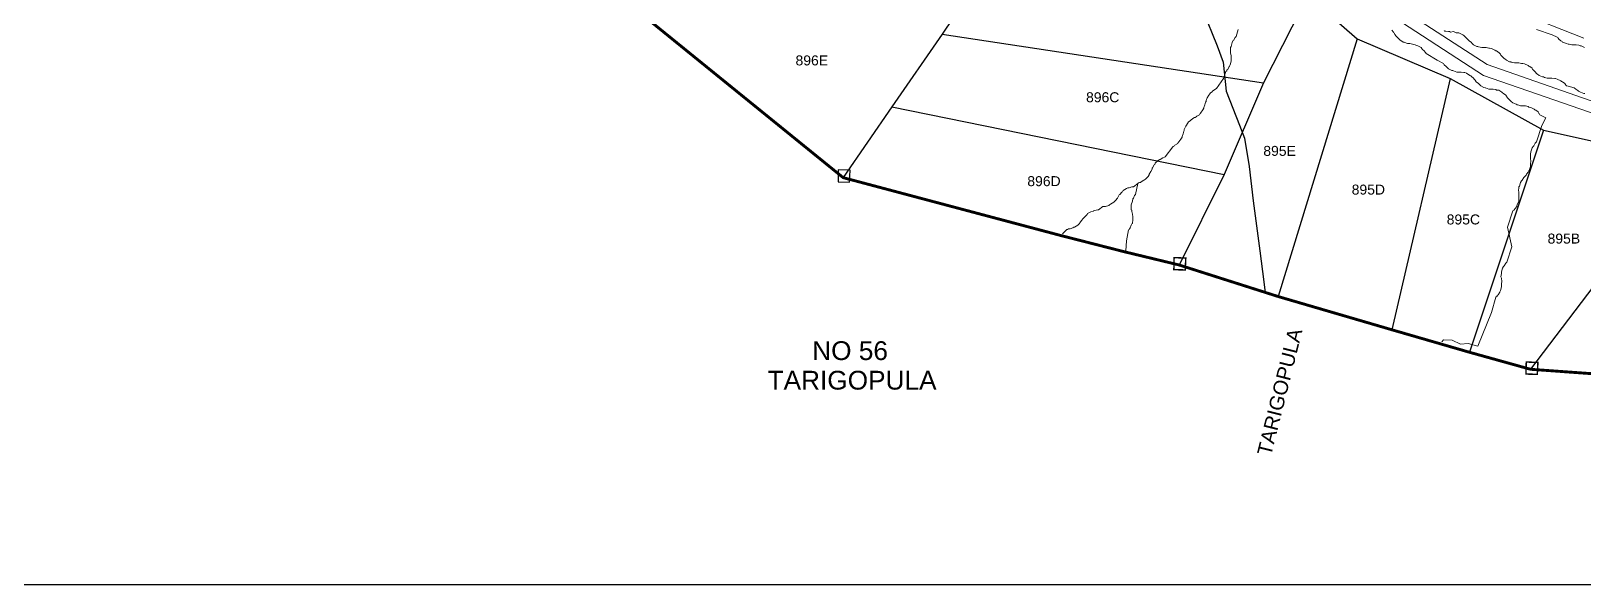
# Model space of a CAD drawing. Header units: inches. Extents: x -72 to 3350, y -615 to 1801.
# Drawn here: x 460 to 998, y -615 to -423 of the extents above; entities that cross this region are included whole.
import ezdxf
from ezdxf.enums import TextEntityAlignment as Align

# ---------------------------------------------------------------- set-up
doc = ezdxf.new("R2010")
doc.units = ezdxf.units.IN
doc.header["$LTSCALE"] = 15
doc.header["$MEASUREMENT"] = 0
for name, color, linetype in [('BOUNDARY', 5, 'Continuous'), ('PLOT', 255, 'Continuous'), ('PLOT NO', 7, 'Continuous'), ('ROAD', 50, 'Continuous'), ('STONES', 3, 'Continuous'), ('STREAM', 130, 'Continuous'), ('V', 6, 'Continuous')]:
    doc.layers.add(name, color=color, linetype=linetype)
doc.styles.get("Standard").update_dxf_attribs({"font": 'arial.ttf'})

msp = doc.modelspace()

# ---------------------------------------------------------------- linework, layer by layer
at = {"layer": 'BOUNDARY', "const_width": 1}
msp.add_lwpolyline([(1035.01, -544.31), (979.49, -540.33), (958.35, -534.44), (931.49, -526.66), (892.1, -515.15), (857.81, -504.23), (838.51, -499.57), (816.48, -493.94), (741.4, -473.98), (664.62, -411.74), (662.42, -406.14), (659.74, -403.88), (596.11, -374.56), (543.2, -340.82), (475.93, -298.02), (410.84, -255.84)], dxfattribs=at)
at = {"layer": 'PLOT', "color": 0}
for points in [[(670.33, -36.8), (703.38, -61.6), (715.45, -77.78), (730.01, -109.7), (746.93, -145.9), (764.02, -174.8), (778.43, -204.49), (794.72, -237.2), (819.18, -285.67), (827.82, -307.79), (837.64, -323.61), (844.12, -339.5), (859.85, -363.6), (885.02, -390.01), (906.92, -410.22), (907.61, -415.63), (919.48, -425.95), (951.59, -439.61), (983.96, -457.58), (1033.98, -468.64), (1050.75, -477.44), (1108.86, -506.32), (1145.93, -528.09), (1191.32, -555.27)], [(837.64, -323.61), (803.71, -376.43), (793.01, -393.25), (783.48, -408.71), (783.05, -413.93), (779.46, -418.67), (775.72, -424.36), (758.3, -449.46), (741.4, -473.98)], [(902.39, -406.31), (900.41, -410.68), (900.12, -415.68), (896.78, -421.84), (886.95, -441.13), (873.33, -472.84), (857.81, -504.23)], [(775.72, -424.36), (886.95, -441.13)], [(919.48, -425.95), (892.1, -515.15)], [(951.59, -439.61), (931.49, -526.66)], [(758.3, -449.46), (873.33, -472.84)], [(983.96, -457.58), (958.35, -534.44)], [(1033.98, -468.64), (979.49, -540.33)]]:
    msp.add_lwpolyline(points, dxfattribs=at)
at = {"layer": 'PLOT NO', "color": 2}
msp.add_lwpolyline([(739.73, -471.27), (739.63, -475.44), (743.57, -475.54), (743.78, -471.43), (739.73, -471.27)], dxfattribs=at)
at = {"layer": 'ROAD'}
msp.add_lwpolyline([(821.75, -322.56), (821.96, -327.07), (822.18, -343.45), (821.85, -349.63), (832.28, -363.01), (848.29, -382.97), (859.32, -396.88), (863.03, -403), (865.27, -410.33), (865.95, -416.07), (870.92, -428.3), (873.01, -433.95), (874.06, -444.07), (878.66, -455.84), (880.38, -460.28), (882, -470.11), (883.47, -482.02), (885.72, -499.27), (886.6, -506.42), (887.55, -513.78)], dxfattribs=at)
at = {"layer": 'STONES', "color": 3, "const_width": 0.5}
for points in [[(856.04, -501.67), (855.94, -505.84), (859.87, -505.94), (860.08, -501.83), (856.04, -501.67)], [(978, -537.81), (977.9, -541.98), (981.84, -542.08), (982.04, -537.97), (978, -537.81)]]:
    msp.add_lwpolyline(points, dxfattribs=at)
at = {"layer": 'STREAM', "color": 4, "lineweight": 0}
for points in [[(997.97, -425.71), (974.52, -416.45), (972.25, -410.77), (952.01, -402.07), (891.31, -352.34), (869.94, -308.65)], [(1236.05, -560.92), (1196.53, -540.12), (1059.24, -466.56), (1030.3, -461.83), (963.17, -438.57), (928.18, -415.88), (926.29, -410.02), (903.98, -394.7), (857.46, -339.29), (848, -319.43)], [(851.97, -317.35), (863.32, -339.86), (889.98, -373.71), (905.3, -391.11), (934.24, -410.77), (935.75, -416.26), (964.49, -434.79), (1030.87, -458.05), (1060.37, -463.16), (1184.99, -528.59), (1238.13, -556.2)], [(878.26, -422.69), (877.5, -425.14), (877.13, -425.52), (876.56, -426.47), (876.37, -426.66), (876.18, -427.23), (875.8, -428.55), (875.61, -428.93), (875.61, -429.12), (875.61, -430.25), (875.61, -430.63), (875.61, -430.82), (875.8, -431.76), (875.8, -432.71), (875.8, -433.09), (875.8, -433.65), (875.42, -434.98), (875.23, -435.36), (875.05, -435.55), (874.67, -436.49), (874.29, -436.68), (874.29, -437.06), (873.91, -437.25), (873.15, -439.71), (870.7, -443.11), (870.13, -443.49), (869.37, -444.06), (869.18, -444.24), (868.62, -444.62), (867.86, -445.76), (867.67, -445.95), (867.48, -446.33), (867.1, -447.27), (867.1, -447.65), (866.91, -447.84), (866.72, -448.78), (866.35, -449.73), (866.35, -449.92), (865.97, -450.49), (865.21, -451.62), (865.02, -451.81), (864.83, -452.19), (863.89, -452.75), (863.7, -452.94), (863.32, -453.13), (863.13, -453.13), (862.56, -453.51), (861.81, -454.08), (861.62, -454.27), (861.05, -454.65), (860.29, -455.78), (860.11, -456.16), (859.92, -456.35), (859.54, -457.29), (859.54, -457.67), (859.35, -457.86), (859.16, -458.81), (858.78, -459.75), (858.78, -459.94), (858.4, -460.7), (857.65, -461.64), (857.46, -461.83), (857.27, -462.21), (856.32, -462.78), (856.13, -462.97), (855.76, -463.16), (855.57, -463.34), (852.92, -466.75), (852.73, -466.94), (852.16, -467.13), (851.22, -467.69), (851.03, -467.69), (850.46, -468.07), (849.52, -469.02), (849.33, -469.4), (849.14, -469.59), (848.57, -470.53), (848.38, -470.72), (848.38, -471.1), (848, -471.85), (847.44, -472.8), (847.44, -472.99), (847.06, -473.56), (846.11, -474.5), (845.73, -474.69), (845.54, -474.88), (844.6, -475.45), (844.41, -475.64), (844.03, -475.64), (843.65, -475.83), (843.46, -476.02)], [(931.4, -422.88), (931.97, -423.63), (932.16, -423.82), (932.34, -424.01), (932.53, -424.39), (932.91, -424.96), (933.67, -425.71), (933.86, -425.9), (934.24, -426.28), (935.37, -427.04), (935.75, -427.04), (935.94, -427.23), (936.88, -427.6), (937.26, -427.6), (937.64, -427.6), (938.59, -427.79), (939.53, -427.98), (939.72, -428.17), (940.48, -428.36), (941.61, -428.93), (941.8, -429.31), (941.99, -429.49), (942.75, -430.25), (942.93, -430.44), (943.12, -430.63), (943.31, -431.01), (947.1, -433.28), (949.36, -434.41), (949.55, -434.98), (950.31, -435.55), (950.5, -435.74), (951.07, -436.3), (952.2, -436.87), (952.58, -436.87), (952.77, -437.06), (953.9, -437.44), (954.28, -437.44), (954.47, -437.44), (955.42, -437.44), (956.36, -437.63), (956.74, -437.63), (957.31, -437.82), (958.44, -438.57), (958.82, -438.76), (959.01, -438.95), (959.77, -439.52), (959.95, -439.9), (960.14, -440.08), (960.33, -440.27), (960.71, -440.84), (961.47, -441.41), (961.66, -441.6), (962.22, -442.16), (963.36, -442.73), (963.74, -442.92), (963.93, -442.92), (965.06, -443.3), (965.44, -443.3), (965.63, -443.3), (966.57, -443.3), (967.52, -443.49), (967.71, -443.68), (968.46, -443.68), (969.6, -444.43), (969.79, -444.62), (970.17, -444.81), (970.92, -445.38), (971.11, -445.76), (971.3, -445.95), (971.49, -446.33), (971.87, -446.7), (972.62, -447.46), (972.81, -447.65), (973.38, -448.03), (974.52, -448.59), (974.89, -448.78), (975.08, -448.78), (976.03, -449.16), (976.41, -449.16), (976.79, -449.16), (977.73, -449.16), (978.68, -449.35), (978.87, -449.54), (979.62, -449.73), (980.76, -450.3), (980.95, -450.49), (981.32, -450.67), (982.08, -451.24), (982.27, -451.62), (982.46, -451.81), (982.65, -452.19), (984.73, -453.32), (983.4, -455.97), (981.51, -461.64), (981.13, -462.02), (980.57, -462.97), (980.38, -463.16), (980, -463.72), (979.62, -465.05), (979.62, -465.24), (979.43, -465.61), (979.43, -466.56), (979.43, -466.94), (979.43, -467.32), (979.62, -468.26), (979.43, -469.21), (979.43, -469.4), (979.43, -470.15), (979.05, -471.48), (978.87, -471.67), (978.68, -472.04), (978.11, -472.8), (977.92, -473.18), (977.73, -473.37), (977.54, -473.56), (977.16, -473.93), (976.6, -474.88), (976.41, -475.07), (976.03, -475.64), (975.65, -476.96), (975.46, -477.15), (975.46, -477.53), (975.27, -478.47), (975.46, -478.85), (975.46, -479.23), (975.46, -480.18), (975.46, -481.12), (975.46, -481.31), (975.46, -482.07), (974.89, -483.39), (974.71, -483.58), (974.71, -483.96), (974.14, -484.71), (973.76, -485.09), (973.76, -485.28), (973.38, -485.47), (971.49, -491.14), (973, -497.95), (971.3, -503.25), (970.92, -503.62), (970.36, -504.57), (970.17, -504.76), (969.79, -505.33), (969.41, -506.65), (969.41, -507.03), (969.41, -507.22), (969.22, -508.35), (969.41, -508.73), (969.41, -508.92), (969.6, -509.87), (969.41, -510.81), (969.41, -511.19), (969.41, -511.76), (969.03, -513.08), (968.84, -513.46), (968.84, -513.65), (968.28, -514.59), (967.9, -514.78), (967.9, -514.97), (967.52, -515.35), (966.01, -520.64), (961.28, -532.37), (957.87, -531.42), (955.23, -531.61), (952.39, -530.29), (949.36, -530.1), (948.8, -530.86)], [(949.55, -423.06), (949.74, -423.25), (950.12, -423.25), (951.07, -423.44), (951.44, -423.44), (951.82, -423.63), (952.77, -423.44), (953.71, -423.82), (953.9, -423.82), (954.66, -423.82), (955.79, -424.39), (955.98, -424.58), (956.36, -424.77), (957.12, -425.52), (957.31, -425.71), (957.5, -425.9), (957.87, -426.28), (958.25, -426.66), (959.01, -427.23), (959.2, -427.41), (959.77, -427.98), (960.9, -428.55), (961.28, -428.55), (961.47, -428.74), (962.6, -428.93), (962.98, -428.93), (963.17, -428.93), (964.12, -428.93), (965.06, -429.12), (965.25, -429.12), (966.01, -429.31), (967.14, -429.87), (967.52, -430.06), (967.71, -430.06), (968.65, -430.82), (968.84, -431.01), (969.03, -431.2), (969.22, -431.57), (969.6, -431.95), (970.36, -432.71), (970.54, -432.9), (971.11, -433.28), (972.25, -433.84), (972.62, -433.84), (972.81, -434.03), (973.95, -434.22), (974.33, -434.22), (974.52, -434.22), (975.46, -434.22), (976.41, -434.41), (976.79, -434.41), (977.35, -434.6), (978.68, -435.17), (978.87, -435.36), (979.24, -435.55), (980, -436.11), (980.19, -436.49), (980.38, -436.68), (980.57, -436.87), (980.95, -437.25), (981.7, -438), (981.89, -438.19), (982.46, -438.57), (983.59, -439.14), (983.97, -439.14), (984.35, -439.33), (985.3, -439.52), (985.67, -439.52), (985.86, -439.52), (986.81, -439.52), (987.94, -439.71), (988.13, -439.71), (988.7, -439.9), (990.02, -440.46), (990.21, -440.65), (990.59, -440.84), (991.35, -441.41), (991.54, -441.79), (991.72, -441.98), (991.91, -442.16), (992.1, -442.16), (994.56, -442.92), (995.13, -443.3), (995.89, -443.87), (996.07, -444.06), (996.83, -444.43), (997.97, -444.81), (998.34, -444.81)], [(998.15, -428.93), (997.02, -428.36), (996.64, -428.36), (996.26, -428.17), (995.32, -427.98), (994.94, -427.98), (994.75, -427.98), (993.81, -427.98), (992.86, -427.79), (992.48, -427.79), (991.91, -427.6), (990.59, -427.04), (990.4, -426.85), (990.02, -426.66), (989.27, -426.09), (989.08, -425.71), (988.89, -425.52), (988.7, -425.33), (987, -424.58), (981.51, -422.69)], [(839.3, -499.28), (839.49, -495.87), (840.25, -492.09), (840.44, -491.9), (840.63, -491.71), (840.82, -491.33), (841.19, -490.39), (841.38, -490.01), (841.57, -489.82), (841.76, -488.5), (841.76, -487.74), (841.76, -487.55), (841.57, -486.61), (841.38, -485.66), (841.38, -485.28), (841.19, -485.09), (841.19, -483.96), (841.19, -483.58), (841.19, -483.39), (841.57, -482.07), (841.76, -481.31), (841.95, -481.12), (842.33, -480.18), (842.71, -479.8), (843.46, -476.02), (841.95, -477.15), (841.38, -477.15), (840.44, -477.53), (840.06, -477.53), (839.49, -477.72), (838.36, -478.47), (838.17, -478.85), (837.98, -479.04), (837.22, -479.8), (837.03, -479.99), (836.85, -480.18), (836.47, -481.12), (835.71, -481.88), (835.52, -482.07), (835.14, -482.44), (834.01, -483.2), (833.63, -483.39), (833.44, -483.58), (832.31, -483.96), (832.12, -483.96), (831.74, -483.96), (831.36, -483.96), (829.85, -485.09), (829.66, -485.09), (829.09, -485.28), (828.15, -485.47), (827.96, -485.66), (827.2, -485.85), (826.07, -486.42), (825.88, -486.79), (825.69, -486.98), (824.93, -487.74), (824.74, -487.93), (824.55, -488.12), (823.99, -488.87), (823.42, -489.63), (823.23, -489.82), (822.66, -490.39), (821.53, -491.14), (821.34, -491.14), (820.96, -491.33), (820.01, -491.71), (819.64, -491.71), (819.45, -491.71), (819.07, -491.9), (818.88, -491.9), (817.37, -493.41)]]:
    msp.add_lwpolyline(points, dxfattribs=at)
at = {"layer": 'V', "color": 0}
msp.add_lwpolyline([(-71.53, 1801.42), (3349.68, 1801.42), (3349.68, -614.99), (-71.53, -614.99)], close=True, dxfattribs=at)

# ---------------------------------------------------------------- texts
at = {"layer": 'PLOT NO'}
for s, height, p in [('896E', 3.456, (730.54, -433.4)), ('896C', 3.456, (831.3, -446.15)), ('895E', 3.456, (892.57, -464.72)), ('896D', 3.456, (810.96, -475.2)), ('895D', 3.456, (923.31, -478.12)), ('895C', 3.456, (956.22, -488.46)), ('895B', 3.456, (991.02, -495.08)), ('NO 56', 6.5, (743.8, -533.88)), ('TARIGOPULA', 6.5, (744.49, -544.11))]:
    msp.add_text(s, height=height, dxfattribs=at).set_placement(p, align=Align.MIDDLE_CENTER)
msp.add_text('TARIGOPULA', height=5, rotation=75.9528, dxfattribs=at).set_placement((892.61, -548.15), align=Align.MIDDLE_CENTER)

doc.saveas('drawing.dxf')
